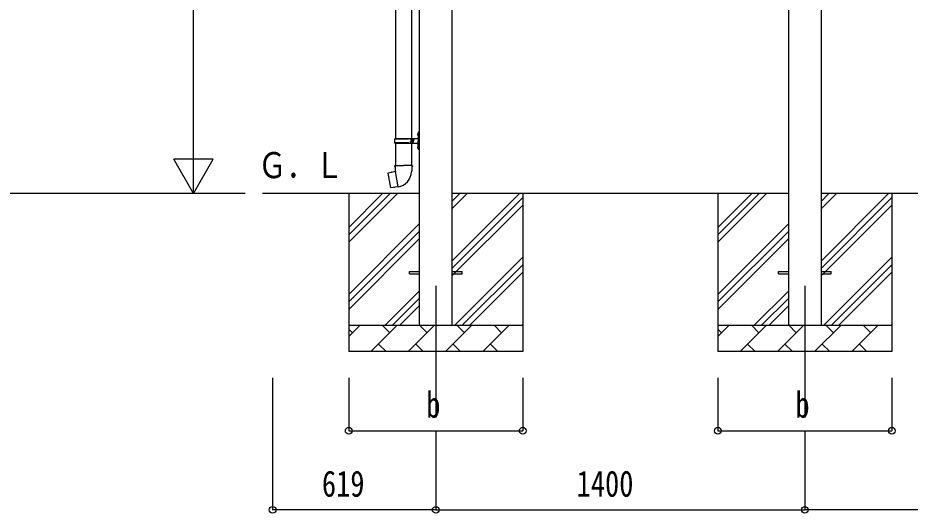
# Model space of a CAD drawing. Units: millimetres, scale not verified. Extents: x -12615 to 12615, y -8910 to 8910.
# Drawn here: x -3972 to -587, y -5595 to -3716 of the extents above; entities that cross this region are included whole.
import ezdxf
from ezdxf.enums import TextEntityAlignment as Align

# ---------------------------------------------------------------- set-up
doc = ezdxf.new("R2010")
doc.units = ezdxf.units.MM
doc.header["$LTSCALE"] = 40
for name, color, linetype in [('0-3_YKK_12', 2, 'Continuous'), ('0-4_YKK_13', 4, 'Continuous'), ('0-5_YKK_A1', 4, 'Continuous'), ('0-6_YKK_D', 6, 'Continuous')]:
    doc.layers.add(name, color=color, linetype=linetype)
doc.styles.add('ＭＳ ゴシック', font='')
doc.styles.get('ＭＳ ゴシック').set_extended_font_data('MS Gothic')

msp = doc.modelspace()

# ---------------------------------------------------------------- linework, layer by layer
at = {"layer": '0-3_YKK_12'}
for p, q in [((-2386.8, -4732.18), (-2386.8, -5232.18)), ((-986.8, -4732.18), (-986.8, -5232.18))]:
    msp.add_line(p, q, dxfattribs=at)
at = {"layer": '0-4_YKK_13'}
for p, q in [((-2539.3, -3268.68), (-2539.3, -4173.18)), ((-2479.3, -3268.68), (-2479.3, -4173.18)), ((-2455.6, -4156.04), (-2453.56, -4157.03)), ((-2454.33, -4154.03), (-2453.7, -4154.03)), ((-2454.33, -4154.03), (-2454.33, -4162.33)), ((-2454.33, -4162.33), (-2453.7, -4162.33)), ((-2453.7, -4154.03), (-2453.7, -4162.33)), ((-2453.7, -4154.03), (-2453.3, -4154.43)), ((-2453.7, -4162.33), (-2453.3, -4161.93)), ((-2453.56, -4157.03), (-2452.95, -4158.18)), ((-2453.3, -4150.18), (-2450.3, -4148.68)), ((-2453.3, -4150.18), (-2453.3, -4182.18)), ((-2453.3, -4154.43), (-2453.3, -4161.93)), ((-2450.3, -4148.68), (-2450.3, -4182.18)), ((-2450.3, -4148.68), (-2449.3, -4148.68)), ((-2449.3, -4148.68), (-2449.3, -4182.18)), ((-2542.3, -4175.18), (-2491.97, -4175.18)), ((-2542.3, -4189.18), (-2491.97, -4189.18)), ((-2541.3, -4173.18), (-2455.3, -4173.18)), ((-2541.3, -4173.18), (-2541.3, -4175.18)), ((-2541.3, -4191.18), (-2541.3, -4189.18)), ((-2541.3, -4191.18), (-2455.3, -4191.18)), ((-2539.3, -4191.18), (-2539.3, -4276.11)), ((-2482.3, -4173.18), (-2482.3, -4177.68)), ((-2482.3, -4177.68), (-2480.3, -4177.68)), ((-2482.3, -4191.18), (-2482.3, -4186.68)), ((-2482.3, -4186.68), (-2480.3, -4186.68)), ((-2480.3, -4177.68), (-2480.3, -4182.18)), ((-2480.3, -4186.68), (-2480.3, -4182.18)), ((-2479.3, -4191.18), (-2479.3, -4276.11)), ((-2474.3, -4173.18), (-2474.3, -4182.18)), ((-2474.3, -4177.68), (-2471.3, -4177.68)), ((-2474.3, -4191.18), (-2474.3, -4182.18)), ((-2474.3, -4186.68), (-2471.3, -4186.68)), ((-2471.3, -4177.68), (-2471.3, -4182.18)), ((-2471.3, -4186.68), (-2471.3, -4182.18)), ((-2453.3, -4214.18), (-2453.3, -4182.18)), ((-2450.3, -4215.68), (-2450.3, -4182.18)), ((-2449.3, -4215.68), (-2449.3, -4182.18)), ((-2455.6, -4204.04), (-2453.56, -4205.03)), ((-2454.33, -4202.03), (-2453.7, -4202.03)), ((-2454.33, -4202.03), (-2454.33, -4210.33)), ((-2454.33, -4210.33), (-2453.7, -4210.33)), ((-2453.7, -4202.03), (-2453.7, -4210.33)), ((-2453.7, -4202.03), (-2453.3, -4202.43)), ((-2453.7, -4210.33), (-2453.3, -4209.93)), ((-2453.56, -4205.03), (-2452.95, -4206.18)), ((-2453.3, -4202.43), (-2453.3, -4209.93)), ((-2453.3, -4214.18), (-2450.3, -4215.68)), ((-2450.3, -4215.68), (-2449.3, -4215.68)), ((-2541.15, -4276.11), (-2543.3, -4276.89)), ((-2543.3, -4276.89), (-2543.3, -4280.51)), ((-2543.3, -4280.51), (-2541.06, -4281.33)), ((-2541.15, -4276.11), (-2509.3, -4276.11)), ((-2541.15, -4276.11), (-2541.06, -4281.33)), ((-2541.06, -4281.33), (-2540.8, -4296.11)), ((-2540.8, -4296.11), (-2539.45, -4298.11)), ((-2477.45, -4276.11), (-2509.3, -4276.11)), ((-2477.8, -4296.11), (-2479.11, -4298.05)), ((-2475.3, -4280.51), (-2477.54, -4281.33)), ((-2477.45, -4276.11), (-2475.3, -4276.89)), ((-2475.3, -4276.89), (-2475.3, -4280.51)), ((-2567.76, -4304.56), (-2568.57, -4305.73)), ((-2568.57, -4305.73), (-2558.95, -4360.29)), ((-2539.89, -4299.31), (-2567.76, -4304.56)), ((-2555.02, -4301.96), (-2555.23, -4302.2)), ((-2529.54, -4356.61), (-2539.67, -4299.13)), ((-2539.65, -4298.31), (-2539.65, -4299.02)), ((-2539.45, -4298.11), (-2539.48, -4298.12)), ((-2479.11, -4298.05), (-2479.19, -4300.21)), ((-2544.93, -4359.2), (-2545.21, -4359.05)), ((-2529.24, -4357.37), (-2529.48, -4356.71)), ((-2486.8, -4677.68), (-2449.3, -4677.68)), ((-2486.8, -4686.68), (-2486.8, -4677.68)), ((-2486.8, -4686.68), (-2449.3, -4686.68)), ((-2324.3, -4677.68), (-2286.8, -4677.68)), ((-2324.3, -4686.68), (-2286.8, -4686.68)), ((-2286.8, -4686.68), (-2286.8, -4677.68)), ((-1086.8, -4677.68), (-1049.3, -4677.68)), ((-1086.8, -4686.68), (-1086.8, -4677.68)), ((-1086.8, -4686.68), (-1049.3, -4686.68)), ((-924.3, -4677.68), (-886.8, -4677.68)), ((-924.3, -4686.68), (-886.8, -4686.68)), ((-886.8, -4686.68), (-886.8, -4677.68))]:
    msp.add_line(p, q, dxfattribs=at)
for points in [[(-2455.6, -4160.33), (-2453.56, -4159.33), (-2452.95, -4158.18)], [(-2455.6, -4208.33), (-2453.56, -4207.33), (-2452.95, -4206.18)], [(-2477.45, -4276.11), (-2477.54, -4281.33), (-2477.8, -4296.11)], [(-2552.77, -4301.74), (-2553.05, -4301.59), (-2555.02, -4301.96)], [(-2529.81, -4356.51), (-2557.79, -4361.11), (-2558.95, -4360.29)], [(-2542.74, -4358.64), (-2542.95, -4358.88), (-2544.93, -4359.2)]]:
    msp.add_lwpolyline(points, dxfattribs=at)
for centre, radius, start, end in [((-2450, -4158.18), 6, 136.21765, 223.78235), ((-2493.55, -4182.18), 49.25, 171.82876, 180.00002), ((-2493.55, -4182.18), 49.25, 180.00002, 188.17127), ((-2491.97, -4173.18), 2, 270, 359.99998), ((-2491.97, -4191.18), 2, 0.00005, 90.00004), ((-2455.3, -4171.18), 2, 270, 359.99998), ((-2455.3, -4193.18), 2, 0.00005, 90.00004), ((-2450, -4206.18), 6, 136.21765, 223.78235), ((-2539.95, -4299.02), 0.3, 280.66842, 0), ((-2539.45, -4298.31), 0.2, 100, 180), ((-2539.45, -4298.11), 60.3, 279.96938, 358), ((-2529.76, -4356.81), 0.3, 20, 99.33158), ((-2529.05, -4357.3), 0.2, 200, 279.96938)]:
    msp.add_arc(centre, radius, start, end, dxfattribs=at)
at = {"layer": '0-5_YKK_A1'}
for p, q in [((-1049.3, -2038.52), (-1049.3, -4882.18)), ((-924.3, -4882.18), (-924.3, -2038.52)), ((-2449.3, -2085.18), (-2449.3, -4882.18)), ((-2324.3, -4882.18), (-2324.3, -2085.18)), ((-2449.3, -4382.18), (-3043.46, -4382.18)), ((-2716.8, -4382.18), (-2716.8, -4982.18)), ((-2716.8, -4567.23), (-2531.75, -4382.18)), ((-2716.8, -4538.95), (-2560.04, -4382.18)), ((-2716.8, -4510.67), (-2588.32, -4382.18)), ((-1049.3, -4382.18), (-2324.3, -4382.18)), ((-2324.3, -4637.28), (-2069.2, -4382.18)), ((-2324.3, -4439.29), (-2267.19, -4382.18)), ((-2324.3, -4411.01), (-2295.48, -4382.18)), ((-2324.3, -4665.57), (-2056.8, -4398.07)), ((-2056.8, -4382.18), (-2056.8, -4982.18)), ((-1316.8, -4382.18), (-1316.8, -4982.18)), ((-1316.8, -4567.23), (-1131.75, -4382.18)), ((-1316.8, -4538.95), (-1160.04, -4382.18)), ((-1316.8, -4510.67), (-1188.32, -4382.18)), ((350.7, -4382.18), (-924.3, -4382.18)), ((-924.3, -4637.28), (-669.2, -4382.18)), ((-924.3, -4439.29), (-867.19, -4382.18)), ((-924.3, -4411.01), (-895.48, -4382.18)), ((-924.3, -4665.57), (-656.8, -4398.07)), ((-656.8, -4382.18), (-656.8, -4982.18)), ((-2324.3, -4693.85), (-2056.8, -4426.35)), ((-924.3, -4693.85), (-656.8, -4426.35)), ((-2716.8, -4765.22), (-2449.3, -4497.72)), ((-1316.8, -4765.22), (-1049.3, -4497.72)), ((-2716.8, -4793.51), (-2449.3, -4526.01)), ((-1316.8, -4793.51), (-1049.3, -4526.01)), ((-2716.8, -4821.79), (-2449.3, -4554.29)), ((-1316.8, -4821.79), (-1049.3, -4554.29)), ((-2314.64, -4882.18), (-2056.8, -4624.34)), ((-914.64, -4882.18), (-656.8, -4624.34)), ((-2286.36, -4882.18), (-2056.8, -4652.62)), ((-886.36, -4882.18), (-656.8, -4652.62)), ((-2258.08, -4882.18), (-2056.8, -4680.91)), ((-858.08, -4882.18), (-656.8, -4680.91)), ((-2579.2, -4882.18), (-2449.3, -4752.28)), ((-1179.2, -4882.18), (-1049.3, -4752.28)), ((-2550.92, -4882.18), (-2449.3, -4780.57)), ((-1150.92, -4882.18), (-1049.3, -4780.57)), ((-2522.63, -4882.18), (-2449.3, -4808.85)), ((-1122.63, -4882.18), (-1049.3, -4808.85)), ((-2716.8, -4882.18), (-2056.8, -4882.18)), ((-2716.8, -4925.08), (-2673.91, -4882.18)), ((-2702.46, -4910.74), (-2716.8, -4896.4)), ((-2632.49, -4982.18), (-2532.49, -4882.18)), ((-2561.04, -4910.74), (-2589.59, -4882.18)), ((-2491.07, -4982.18), (-2391.07, -4882.18)), ((-2419.62, -4910.74), (-2448.17, -4882.18)), ((-2349.64, -4982.18), (-2249.64, -4882.18)), ((-2278.2, -4910.74), (-2306.75, -4882.18)), ((-2208.22, -4982.18), (-2108.22, -4882.18)), ((-2136.78, -4910.74), (-2165.33, -4882.18)), ((-2060.09, -4882.18), (-2056.8, -4878.9)), ((-1316.8, -4882.18), (-656.8, -4882.18)), ((-1316.8, -4925.08), (-1273.91, -4882.18)), ((-1302.46, -4910.74), (-1316.8, -4896.4)), ((-1232.49, -4982.18), (-1132.49, -4882.18)), ((-1161.04, -4910.74), (-1189.59, -4882.18)), ((-1091.07, -4982.18), (-991.07, -4882.18)), ((-1019.62, -4910.74), (-1048.17, -4882.18)), ((-949.64, -4982.18), (-849.64, -4882.18)), ((-878.2, -4910.74), (-906.75, -4882.18)), ((-808.22, -4982.18), (-708.22, -4882.18)), ((-736.78, -4910.74), (-765.33, -4882.18)), ((-660.09, -4882.18), (-656.8, -4878.9)), ((-2603.93, -4953.63), (-2575.38, -4982.18)), ((-2462.51, -4953.63), (-2433.96, -4982.18)), ((-2321.09, -4953.63), (-2292.54, -4982.18)), ((-2179.67, -4953.63), (-2151.12, -4982.18)), ((-1203.93, -4953.63), (-1175.38, -4982.18)), ((-1062.51, -4953.63), (-1033.96, -4982.18)), ((-921.09, -4953.63), (-892.54, -4982.18)), ((-779.67, -4953.63), (-751.12, -4982.18)), ((-2056.8, -4982.18), (-2716.8, -4982.18)), ((-656.8, -4982.18), (-1316.8, -4982.18))]:
    msp.add_line(p, q, dxfattribs=at)
at = {"layer": '0-6_YKK_D'}
for p, q in [((-3305.41, -4232.18), (-3305.41, -2232.18)), ((-3305.41, -4382.18), (-3305.41, -4122.38)), ((-3305.41, -4382.18), (-3380.41, -4252.28)), ((-3230.41, -4252.28), (-3380.41, -4252.28)), ((-3305.41, -4382.18), (-3230.41, -4252.28)), ((-3109.44, -4382.18), (-4506.41, -4382.18)), ((-3109.44, -4382.18), (-3306.41, -4382.18)), ((-3005.41, -5082.18), (-3005.41, -5583.18)), ((-2716.8, -5082.18), (-2716.8, -5283.18)), ((-2056.8, -5082.18), (-2056.8, -5283.18)), ((-1316.8, -5082.18), (-1316.8, -5283.18)), ((-656.8, -5082.18), (-656.8, -5283.18)), ((-2716.8, -5282.18), (-2056.8, -5282.18)), ((-2386.8, -5283.18), (-2386.8, -5583.18)), ((-2386.8, -5283.18), (-2386.8, -5583.18)), ((-1316.8, -5282.18), (-656.8, -5282.18)), ((-986.8, -5283.18), (-986.8, -5583.18)), ((-986.8, -5283.18), (-986.8, -5583.18)), ((-2386.8, -5582.18), (-3005.41, -5582.18)), ((-2386.8, -5582.18), (-986.8, -5582.18)), ((413.2, -5582.18), (-986.8, -5582.18))]:
    msp.add_line(p, q, dxfattribs=at)
for centre in [(-2716.8, -5282.18), (-2056.8, -5282.18), (-1316.8, -5282.18), (-656.8, -5282.18), (-3005.41, -5582.18), (-2386.8, -5582.18), (-2386.8, -5582.18), (-986.8, -5582.18), (-986.8, -5582.18)]:
    msp.add_circle(centre, 12.75, dxfattribs=at)

# ---------------------------------------------------------------- texts
at = {"layer": '0-5_YKK_A1', "style": 'ＭＳ ゴシック', "width": 0.8}
msp.add_text('Ｇ．Ｌ', height=98.97, dxfattribs=at).set_placement((-3060.54, -4353.73), align=Align.BOTTOM_LEFT)
at = {"layer": '0-6_YKK_D', "style": 'ＭＳ ゴシック', "width": 0.8}
for s, p in [('b', (-2422.8, -5262.18)), ('b', (-1022.8, -5262.18)), ('619', (-2818.5, -5562.18)), ('1400', (-1852.4, -5562.18))]:
    msp.add_text(s, height=98.97, dxfattribs=at).set_placement(p, align=Align.BOTTOM_LEFT)

doc.saveas('drawing.dxf')
